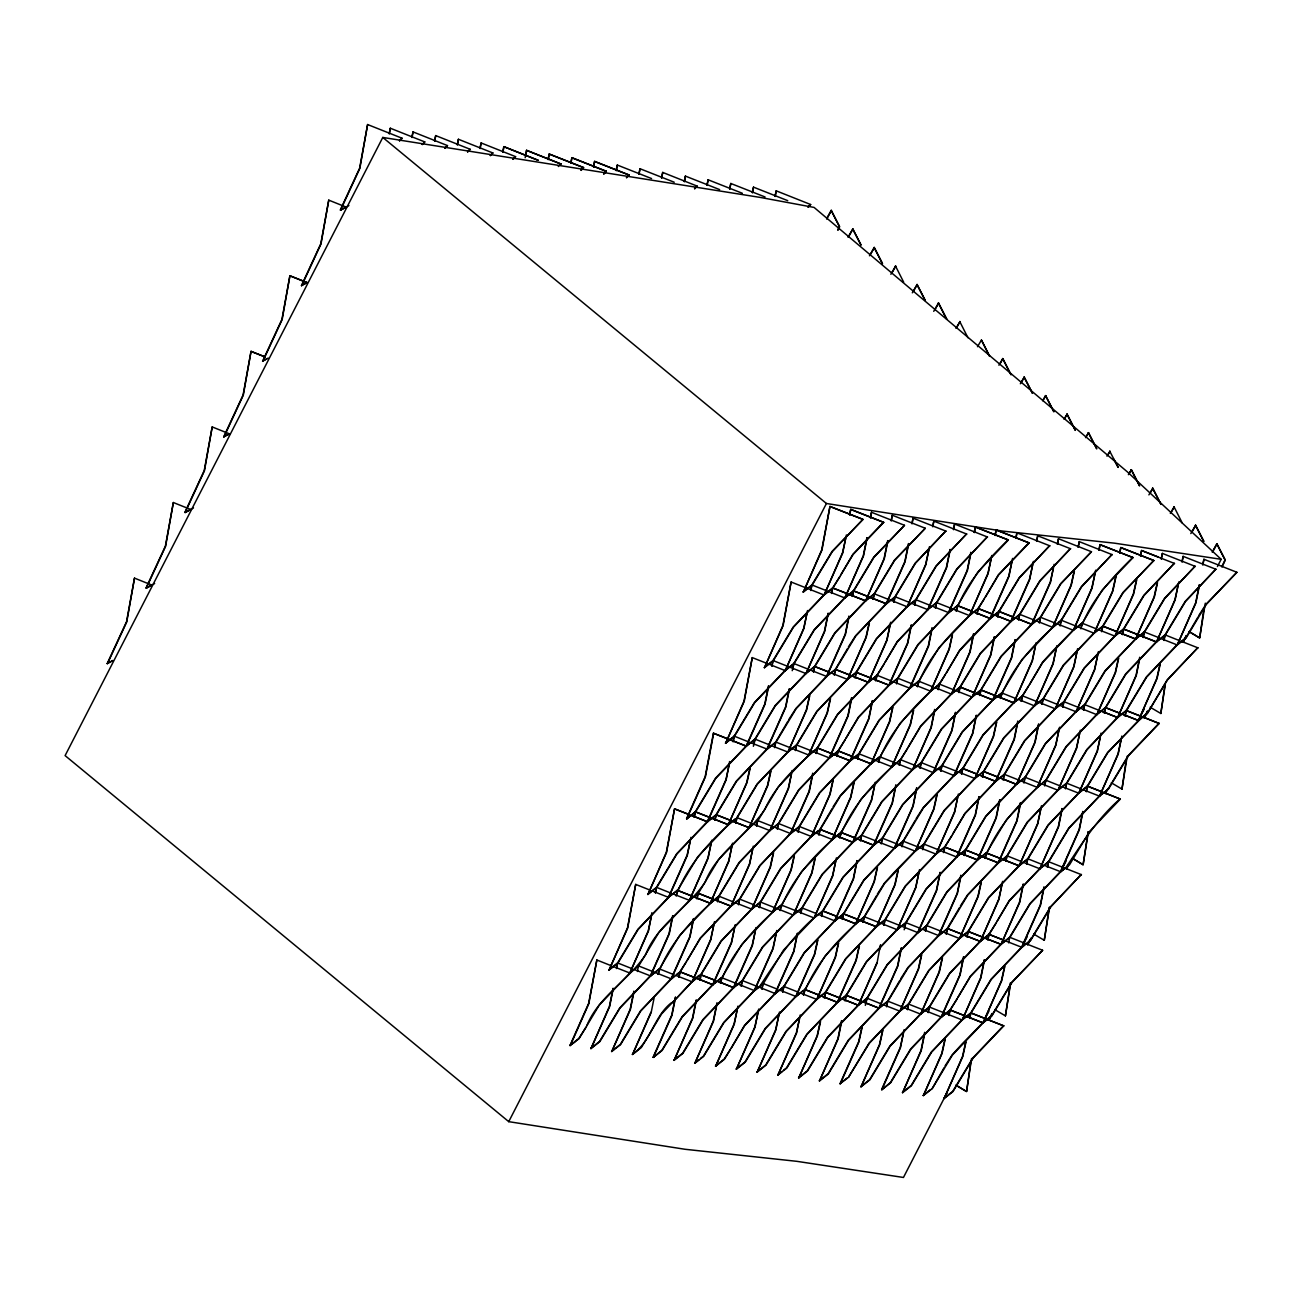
<?xml version="1.0" encoding="UTF-8"?>
<svg xmlns="http://www.w3.org/2000/svg" width="1302" height="1302" viewBox="0 0 1302 1302"><rect width="100%" height="100%" fill="white"/><g stroke="black" fill="none" stroke-linecap="round" stroke-linejoin="round"><path stroke-width="1.5" d="M970.82 1062.009L966.572 1091.483L971.569 1058.477M1126.23 759.619L1121.982 789.093L1127.239 756.136M1165.078 684.022L1160.831 713.496L1165.355 684.071M1203.943 608.425L1199.679 637.899L1205.31 603.168M613.03 988.316L609.385 1006.413L590.994 1048.615L599.783 1041.665L620.012 1008.073L650.626 975.947L659.414 968.997L679.644 935.406L710.241 903.295L719.046 896.346L739.259 862.754L769.873 830.627L778.661 823.678L798.891 790.086L829.504 757.976L838.293 751.026L858.523 717.435L889.12 685.308L897.924 678.358L918.138 644.767L948.751 612.656L957.54 605.707L977.769 572.115L1008.383 539.988L975.377 526.968L974.189 532.388M613.275 988.527L609.629 1006.609L590.994 1048.615M651.879 912.718L648.477 931.011L629.842 973.017L599.229 1005.128L579.016 1038.719L569.983 1045.473L574.621 1042.202M690.971 837.332L687.326 855.414L668.691 897.42L638.094 929.547L617.864 963.122L609.076 970.088L627.466 927.87L635.702 884.4L650.495 890.291M696.131 1000.066L692.485 1018.148L674.094 1060.365L682.883 1053.416L703.113 1019.824L733.726 987.697L742.514 980.748L762.744 947.156L793.341 915.046L802.13 908.096L822.359 874.505L852.973 842.378L861.761 835.428L881.991 801.837L912.604 769.726L921.393 762.76L941.623 729.185L972.22 697.058L981.024 690.109L1001.238 656.517L1031.851 624.407L1040.64 617.441L1060.87 583.866L1091.483 551.739L1060.625 583.67L1040.412 617.246L1031.607 624.211L1000.994 656.322L980.78 689.914L971.992 696.863L941.379 728.99L921.149 762.565L912.36 769.531L881.747 801.641L861.533 835.233L852.729 842.182L822.115 874.309L801.902 907.885L793.113 914.85L762.5 946.961L742.27 980.552L733.482 987.502L702.868 1019.629L682.655 1053.204L673.85 1060.17M729.592 761.524L726.174 779.817L707.556 821.822L676.942 853.949L656.713 887.525L647.924 894.49L666.315 852.273L674.55 808.802L689.116 814.499M716.914 1003.012L713.252 1021.093L694.861 1063.295L703.666 1056.345L723.879 1022.754L754.493 990.643L763.281 983.694L783.511 950.102L814.124 917.975L822.913 911.026L843.143 877.434L873.74 845.323L882.544 838.374L902.758 804.782L933.371 772.656L942.16 765.706L962.39 732.115L993.003 700.004L1001.791 693.038L1022.021 659.463L1052.634 627.336L1061.423 620.387L1081.637 586.795L1112.006 554.489L1081.409 586.6L1061.179 620.191L1058.249 622.502M717.142 1003.207L713.496 1021.289L694.861 1063.295M768.44 685.926L764.795 704.024L746.16 746.03L715.547 778.14L695.333 811.732L686.772 818.893L695.561 811.927L715.791 778.352L746.404 746.225L755.193 739.276L775.422 705.684L806.019 673.573L814.824 666.608L835.038 633.032L865.651 600.906L874.439 593.956L894.669 560.365L925.283 528.254L894.425 560.169L874.212 593.761L865.407 600.71L834.81 632.821L814.58 666.412L805.792 673.362L775.178 705.489L754.948 739.08L746.16 746.03L713.398 733.205L705.163 776.676L686.528 818.681M768.685 686.138L765.023 704.219L746.404 746.225L713.398 733.205M737.925 1006.137L734.279 1024.235L715.644 1066.24L734.035 1024.023L737.209 1009.603M756.006 927.61L752.344 945.691L733.726 987.697L717.093 981.09L712.699 984.572L682.102 1016.683L661.872 1050.275L653.327 1057.419L662.116 1050.47L682.329 1016.878L712.943 984.768L721.731 977.818L741.961 944.227L772.574 912.1L781.363 905.15L801.593 871.559L832.206 839.448L840.994 832.499L861.208 798.907L891.821 766.78L900.626 759.831L920.839 726.239L951.453 694.129L960.241 687.179L980.471 653.588L1011.084 621.461L1019.873 614.511L1040.086 580.92L1070.472 548.614L1039.859 580.725L1019.629 614.316L1010.84 621.266L980.227 653.392L959.997 686.968L951.209 693.933L920.595 726.044L908.389 746.876M807.533 610.54L803.887 628.622L785.252 670.628L754.639 702.755L734.426 736.33L725.621 743.296L744.012 701.078L752.263 657.608L785.252 670.628L794.041 663.678L814.271 630.087L844.884 597.976L853.673 591.01L873.902 557.435L904.499 525.308L873.658 557.223L853.428 590.815L844.64 597.764L814.027 629.891L793.813 663.483L785.008 670.432L754.395 702.543L734.182 736.135L725.393 743.084M776.773 930.539L773.128 948.637L754.493 990.643L721.503 977.607L717.093 981.09L733.726 987.697M779.475 1012.012L775.829 1030.094L757.194 1072.116L775.585 1029.898L778.759 1015.479M812.692 773.274L809.03 791.372L790.412 833.378L759.798 865.488L739.569 899.08L730.78 906.029L700.167 938.156L687.114 960.599M846.381 534.943L842.736 553.024L824.101 595.03L793.488 627.157L773.274 660.732L764.486 667.698L782.86 625.481L791.111 582.01L824.101 595.03L832.889 588.081L853.119 554.489L883.732 522.379L850.727 509.342L849.539 514.762M797.312 933.29L793.667 951.371L775.032 993.377L744.418 1025.504L731.366 1047.947M800.242 1014.958L796.596 1033.039L777.961 1075.045L796.352 1032.844L799.542 1018.408M851.541 697.677L847.895 715.774L829.26 757.78L798.647 789.891L778.433 823.482L769.628 830.432L739.031 862.559L718.802 896.15L715.872 898.461M872.307 700.622L868.662 718.704L850.027 760.71L819.43 792.837L799.2 826.428L790.639 833.573L799.444 826.624L819.658 793.032L850.271 760.905L859.076 753.956L879.289 720.364L909.903 688.253L918.691 681.304L938.921 647.712L969.534 615.586L978.323 608.636L998.536 575.045L1029.15 542.934L996.16 529.898L994.972 535.317M872.552 700.818L868.906 718.899L850.271 760.905L817.526 748.08C797.524 765.185 775.992 784.455 764.827 809.405C747.527 835.379 716.995 851.703 705.196 882.072C687.895 908.031 657.38 924.355 645.58 954.724C628.72 980.292 598.708 996.193 586.779 1025.781M856.928 860.622L853.282 878.704L834.663 920.726L804.05 952.836L783.82 986.428L775.276 993.572L784.064 986.623L804.294 953.031L834.891 920.921L843.696 913.971L863.91 880.38L894.523 848.253L903.311 841.304L923.541 807.712L954.154 775.601L962.943 768.636L983.156 735.06L1013.77 702.934L1022.575 695.984L1042.788 662.392L1073.401 630.282L1082.19 623.316L1102.42 589.741L1133.033 557.614L1100.027 544.594L1098.839 549.997M857.172 860.817L853.526 878.915L834.891 920.921L818.274 914.313C793.764 933.876 776.887 960.258 760.124 985.809M841.548 1020.622L837.902 1038.719L819.511 1080.92L828.316 1073.971L848.53 1040.379L879.143 1008.269L887.931 1001.303L908.161 967.728L938.775 935.601L947.563 928.652L967.793 895.06L998.39 862.949L1007.195 855.984L1027.408 822.408L1058.021 790.281L1066.81 783.332L1087.04 749.74L1117.653 717.614L1126.442 710.664L1146.671 677.089L1177.268 644.962L1186.073 638.013L1206.287 604.421L1236.9 572.294L1206.043 604.226L1198.882 615.358M911.172 625.025L907.51 643.107L888.892 685.112L858.278 717.239L846.072 738.071M911.4 625.22L907.754 643.302L889.12 685.308L856.13 672.288L847.342 679.237L816.728 711.364L796.498 744.956L787.71 751.905L757.097 784.016L736.883 817.607L735.679 823.027M895.792 785.025L892.13 803.106L873.512 845.128L842.899 877.239L822.669 910.83L818.519 914.509M896.02 785.22L892.375 803.318L873.74 845.323L840.994 832.499C815.605 852.973 791.616 879.224 779.931 910.358M880.412 945.024L876.995 963.317L858.376 1005.323L827.763 1037.45L807.533 1071.025L798.744 1077.991L817.135 1035.774L820.309 1021.354M932.183 628.15L928.538 646.248L909.903 688.253L893.53 681.841M916.803 788.166L913.141 806.247L894.523 848.253L878.15 841.841M950.021 549.428L946.359 567.509L927.74 609.515L897.127 641.642L884.921 662.474M950.265 549.623L946.603 567.705L927.984 609.71L897.371 641.837L877.141 675.429L868.353 682.378L837.739 714.489L817.526 748.08L808.721 755.03L778.108 787.157L757.894 820.748L749.106 827.698L718.492 859.808L698.263 893.4L689.474 900.349L658.861 932.476L638.631 966.068L629.842 973.017L613.47 966.605M901.179 947.97L897.534 966.051L878.899 1008.057L848.286 1040.184L828.072 1073.776L819.283 1080.725M901.423 948.165L897.778 966.247L879.143 1008.269L862.526 1001.645L879.143 1008.269M934.641 709.427L930.995 727.509L912.604 769.726L931.223 727.72L934.885 709.623M971.032 552.553L967.386 570.65L948.751 612.656L932.378 606.244M955.652 712.568L952.006 730.65L933.371 772.656L900.382 759.636C874.993 780.923 851.264 806.443 839.562 837.707M940.028 872.373L936.382 890.454L917.747 932.46L887.15 964.587L866.92 998.178L858.132 1005.128L827.519 1037.238L807.289 1070.83L798.5 1077.779M940.272 872.568L936.626 890.649L917.991 932.671L887.378 964.782L867.165 998.374L858.376 1005.323L825.37 992.303L816.582 999.252L785.969 1031.379L765.739 1064.955L756.95 1071.92M973.489 633.83L969.844 651.911L951.453 694.129L970.071 652.123L973.733 634.025M924.648 1032.372L921.002 1050.47L902.611 1092.671L911.4 1085.722L931.63 1052.13L962.243 1020.003L971.032 1013.054L991.261 979.462L1021.875 947.351L1030.663 940.402L1050.877 906.81L1081.246 874.488L1050.649 906.615L1030.419 940.207L1026.269 943.869M924.892 1032.567L921.246 1050.665L902.611 1092.671M994.5 636.971L990.855 655.052L972.22 697.058L955.847 690.646M978.892 796.775L975.231 814.857L956.612 856.862L925.999 888.989L905.769 922.581L896.98 929.53L866.367 961.641L846.154 995.233L837.349 1002.198L806.735 1034.309L786.522 1067.9L783.592 1070.211M979.12 796.97L975.475 815.052L956.84 857.074L926.243 889.185L906.013 922.776L897.224 929.726L866.611 961.852L846.381 995.428L837.593 1002.394L806.98 1034.504L786.766 1068.096L777.961 1075.045M1012.582 558.428L1008.936 576.526L990.301 618.531L959.688 650.642L939.474 684.234L930.67 691.183L900.056 723.31L879.843 756.901L871.054 763.851L840.441 795.961L820.211 829.553L811.423 836.502L780.809 868.629L760.596 902.221L751.791 909.17L721.178 941.281L700.964 974.872L692.176 981.822L661.562 1013.949L641.333 1047.54L632.544 1054.49L650.935 1012.272M963.513 956.775L959.851 974.872L941.232 1016.878L910.619 1048.989L890.389 1082.58L881.845 1089.741L890.633 1082.776L910.863 1049.184L941.46 1017.074L950.265 1010.124L970.478 976.533L1001.092 944.406L1009.88 937.456L1030.11 903.865L1060.723 871.754L1069.512 864.805L1089.741 831.213L1120.338 799.086L1103.722 792.479L1099.327 795.961L1068.714 828.072L1048.501 861.664L1039.712 868.613L1009.099 900.74L996.893 921.572M963.74 956.986L960.095 975.068L941.46 1017.074L908.471 1004.054L899.682 1011.003L869.069 1043.114L848.839 1076.705L869.313 1043.325L899.91 1011.198L908.715 1004.249L928.928 970.657L959.541 938.547L968.33 931.581L988.56 898.006L1019.173 865.879L1027.962 858.929L1048.191 825.338L1078.788 793.211L1087.593 786.262L1107.807 752.67L1138.42 720.559L1147.208 713.61L1167.438 680.018L1197.807 647.696L1167.194 679.823L1147.208 713.61M1033.349 561.374L1029.703 579.455L1011.084 621.461L994.451 614.853L1011.084 621.461M1017.741 721.178L1014.079 739.259L995.46 781.265L964.847 813.392L952.641 834.224M1017.969 721.373L1014.323 739.455L995.704 781.477L965.091 813.587L944.861 847.179L936.073 854.128L905.46 886.255L885.246 919.83L876.441 926.796L845.828 958.907L825.614 992.498L816.826 999.448L786.213 1031.575L765.983 1065.15L757.194 1072.116M1002.589 881.389L998.943 899.47L980.325 941.476L949.711 973.587L929.482 1007.178L920.693 1014.144L890.08 1046.255L869.866 1079.846L861.061 1086.796L879.452 1044.595L882.626 1030.159M1020.426 802.65L1016.781 820.732L998.162 862.738L967.549 894.865L960.371 905.997M1056.833 645.776L1053.172 663.857L1034.553 705.879L1003.94 737.99L983.71 771.581L974.921 778.531L944.308 810.658L924.094 844.233L915.29 851.199L884.693 883.309L864.463 916.901L855.674 923.85L825.061 955.977L804.831 989.553L796.043 996.518L765.43 1028.629L745.216 1062.22L736.411 1069.17L754.802 1026.969L757.992 1012.533M1041.454 805.792L1037.792 823.873L1019.173 865.879L1002.784 859.466L1006.951 855.788L1027.164 822.197L1057.777 790.086L1066.582 783.137L1086.796 749.545L1117.409 717.418L1126.197 710.469L1146.427 676.877L1177.041 644.767L1185.829 637.817L1198.035 616.969M1043.911 887.053L1040.249 905.15L1021.631 947.156L991.017 979.267L970.787 1012.858L961.999 1019.808L931.386 1051.935L911.172 1085.526L902.367 1092.476M1095.682 570.178L1092.036 588.26L1073.401 630.282L1040.412 617.246L1039.208 622.665M1080.302 730.194L1076.656 748.276L1058.021 790.281L1025.032 777.261L1016.227 784.211L985.63 816.321L965.4 849.913L956.612 856.862L965.645 850.108L985.858 816.533L1016.471 784.406L1025.26 777.457L1045.49 743.865L1076.103 711.755L1084.891 704.789L1105.121 671.214L1135.718 639.087L1144.523 632.137L1164.737 598.546L1195.106 566.224L1164.509 598.35L1144.279 631.942L1135.49 638.891L1104.877 671.002L1084.647 704.594L1075.859 711.543L1045.246 743.67L1025.032 777.261L1023.828 782.665M1082.759 811.455L1079.114 829.553L1060.479 871.559L1029.866 903.669L1009.652 937.261L1000.847 944.21L970.25 976.337L958.028 997.169M1199.321 584.663L1195.659 602.761L1177.268 644.962L1195.903 602.956L1199.549 584.858M633.814 991.261L630.152 1009.343L611.761 1051.544L620.566 1044.595L640.779 1011.003L671.393 978.892L680.181 971.943L700.411 938.351L731.024 906.225L739.813 899.275L760.043 865.684L790.639 833.573L809.274 791.567L812.92 773.469M634.041 991.457L630.396 1009.538L611.761 1051.544M672.662 915.664L669.016 933.746L650.382 975.751L619.768 1007.878L599.555 1041.47L590.75 1048.419M672.906 915.859L669.244 933.941L650.626 975.947L634.237 969.534M675.364 997.137L671.702 1015.218L653.083 1057.224M675.592 997.332L671.946 1015.414L653.327 1057.419M693.429 918.594L689.783 936.691L671.148 978.697L640.551 1010.808L620.322 1044.399L615.927 1047.882M693.673 918.789L690.027 936.887L671.393 978.892L638.403 965.872L637.443 971.471M711.755 840.262L708.093 858.343L689.474 900.349L673.101 893.937L677.496 890.47L697.709 856.879L728.323 824.768L737.111 817.802L757.341 784.211L787.954 752.1L796.743 745.151L816.972 711.559L847.586 679.432L856.374 672.483L876.588 638.891L907.201 606.781L915.99 599.831L936.219 566.24L966.589 533.918L935.975 566.044L915.762 599.636L906.957 606.586L876.36 638.696L856.13 672.288L854.942 677.707M696.375 1000.261L692.729 1018.359L674.094 1060.365M714.456 921.735L710.794 939.816L692.176 981.822L675.787 975.41M732.521 843.191L728.876 861.289L710.241 903.295L677.252 890.275L668.463 897.224L637.85 929.335L617.62 962.927L608.831 969.876M735.223 924.664L731.578 942.762L712.943 984.768L696.326 978.16L712.943 984.768M753.305 846.137L749.659 864.219L731.024 906.225L698.018 893.205L696.83 898.624M789.207 688.872L785.562 706.953L766.943 748.959L736.33 781.086L716.1 814.678L707.312 821.627L676.698 853.738L656.468 887.329L647.68 894.279M789.451 689.067L785.806 707.149L767.171 749.155L736.574 781.281L716.344 814.873L707.556 821.822L690.939 815.215L707.556 821.822M758.692 1009.083L755.046 1027.164L736.411 1069.17M792.153 770.54L788.507 788.621L769.873 830.627L736.883 817.607L735.923 823.222M828.072 613.275L824.41 631.356L806.019 673.573L824.654 631.551L828.3 613.47M797.54 933.485L793.894 951.567L775.276 993.572L744.663 1025.699L724.433 1059.275L715.644 1066.24M848.839 616.204L845.193 634.302L826.558 676.308L795.945 708.418L788.784 719.567M849.083 616.399L845.437 634.497L826.803 676.503L796.189 708.63L775.976 742.205L767.171 749.155L750.798 742.742M866.92 537.677L863.275 555.759L844.884 597.976L863.503 555.954L867.165 537.872M851.785 697.872L848.123 715.97L829.504 757.976L796.498 744.956L795.31 750.359M836.405 857.888L832.743 875.969L814.124 917.975L781.119 904.955L780.175 910.57M887.687 540.607L884.042 558.704L865.651 600.906L884.286 558.9L887.931 540.818M890.633 622.275L886.987 640.372L868.353 682.378L835.363 669.358L826.558 676.308L835.591 669.553L855.821 635.962L886.434 603.835L895.223 596.886L915.436 563.294L945.822 530.988L915.208 563.099L894.979 596.69L890.828 600.368M841.792 1020.833L838.146 1038.915L819.511 1080.92M875.253 782.29L871.608 800.372L852.973 842.378L819.983 829.358L832.19 808.526M908.471 543.552L904.825 561.634L886.19 603.64L855.577 635.767L848.399 646.899M908.715 543.748L905.053 561.829L886.434 603.835L853.428 590.815L852.24 596.235M929.482 546.677L925.836 564.775L907.201 606.781L890.584 600.173M880.168 948.881L880.64 945.236M931.939 627.955L928.293 646.036L909.659 688.058L879.045 720.169L858.832 753.76L850.027 760.71L817.282 747.885L816.094 753.305M916.559 787.97L912.914 806.052L894.279 848.058L863.665 880.185L843.452 913.76L834.891 920.921M919.505 869.638L915.843 887.72L897.224 929.726L864.219 916.706C838.846 937.993 815.117 963.513 803.399 994.777M904.125 1029.638L900.463 1047.719L881.845 1089.741M970.787 552.357L967.142 570.455L948.507 612.461L917.91 644.571L897.68 678.163L888.892 685.112L872.503 678.7L868.108 682.183L837.495 714.293L817.282 747.885M955.408 712.373L951.762 730.455L933.127 772.46L902.53 804.587L882.3 838.163L873.512 845.128L840.75 832.287M958.353 794.041L954.708 812.122L936.073 854.128L903.067 841.108L894.523 848.253M991.798 555.498L988.153 573.58L969.534 615.586L936.529 602.566L927.74 609.515L936.773 602.761L956.986 569.169L987.372 536.863L956.758 568.974L936.529 602.566L935.341 607.985M976.191 715.303L972.545 733.384L953.91 775.406L923.297 807.517L916.12 818.649M976.435 715.498L972.773 733.579L954.154 775.601L937.538 768.977L933.371 772.656M960.811 875.302L957.165 893.4L938.53 935.406L907.917 967.516L900.74 978.665M961.055 875.514L957.393 893.595L938.775 935.601L922.386 929.189M994.256 636.776L990.61 654.857L972.22 697.058M1015.039 639.705L1011.394 657.787L992.759 699.809L962.145 731.919L941.932 765.511L937.766 769.189M1015.283 639.9L1011.621 657.982L993.003 700.004L976.386 693.38L993.003 700.004M999.659 799.705L996.014 817.802L977.379 859.808L946.766 891.919L926.552 925.51L917.991 932.671L926.78 925.706L947.01 892.13L977.623 860.004L986.411 853.054L1006.641 819.463L1037.238 787.352L1046.043 780.386L1066.257 746.811L1096.87 714.684L1105.658 707.735L1125.888 674.143L1156.502 642.032L1165.29 635.067L1185.52 601.491L1215.889 569.169L1185.276 601.28L1165.046 634.871L1156.257 641.821L1125.644 673.948L1105.431 707.539L1096.626 714.489L1066.029 746.599L1045.799 780.191L1042.869 782.518M999.903 799.916L996.242 817.998L977.623 860.004L944.617 846.984L935.829 853.933L905.216 886.06L885.002 919.635L876.213 926.601L845.6 958.711L825.37 992.303L824.182 997.706M984.279 959.72L980.634 977.802L962.243 1020.003L980.862 977.997L984.524 959.916M1036.05 642.846L1032.405 660.928L1013.77 702.934L980.78 689.914L979.592 695.317M1020.67 802.846L1017.025 820.927L998.39 862.949L965.4 849.913L964.212 855.333M1054.132 564.303L1050.486 582.401L1031.851 624.407L1015.234 617.783L1031.851 624.407M1038.508 724.107L1034.862 742.205L1016.471 784.406L1035.106 742.4L1038.752 724.319M1023.128 884.123L1019.482 902.205L1001.092 944.406L1019.726 902.4L1023.372 884.318M1059.519 727.248L1055.873 745.33L1037.238 787.352L1004.249 774.316L995.46 781.265L979.088 774.853L995.704 781.477L1004.493 774.511L1024.707 740.936L1055.32 708.809L1064.125 701.859L1084.338 668.268L1114.951 636.157L1123.74 629.192L1143.97 595.616L1174.339 563.294L1143.726 595.405L1123.496 628.996L1114.707 635.946L1084.094 668.072L1063.88 701.664L1055.076 708.613L1024.479 740.724L1004.249 774.316L1003.061 779.735M1044.139 887.248L1040.493 905.346L1021.875 947.351L988.869 934.331L980.081 941.281L949.467 973.391L929.237 1006.983L920.449 1013.933L889.836 1046.059L869.622 1079.651L860.817 1086.6M1077.6 648.721L1073.955 666.803L1055.32 708.809L1038.947 702.396M1061.976 808.526L1058.331 826.607L1039.94 868.808L1048.745 861.859L1068.958 828.267L1099.572 796.157L1108.36 789.207L1128.59 755.616L1159.203 723.489L1142.586 716.881L1107.579 752.475L1087.349 786.066L1078.561 793.016L1047.947 825.142L1027.717 858.734L1018.929 865.684L988.316 897.794L968.102 931.386L959.297 938.335L928.7 970.462L908.471 1004.054L907.282 1009.457M1062.22 808.721L1058.575 826.803L1039.94 868.808L1009.327 900.935L989.113 934.527L980.325 941.476L947.319 928.456L938.775 935.601M1098.383 651.651L1094.722 669.733L1076.103 711.755L1059.714 705.326M1083.004 811.651L1079.342 829.748L1060.723 871.754L1044.334 865.342M1101.069 733.124L1097.423 751.205L1078.788 793.211L1062.416 786.799M1121.852 736.053L1118.206 754.151L1099.572 796.157L1083.199 789.744M1139.689 657.331L1136.044 675.413L1117.653 717.614L1136.272 675.608L1139.934 657.526M1178.782 581.929L1175.12 600.01L1156.502 642.032L1123.496 628.996L1122.308 634.416M1010.417 982.88L1005.421 1015.886L1010.678 982.929M1049.266 907.282L1044.269 940.288L1049.526 907.331M1088.114 831.685L1083.118 864.691L1088.374 831.734M154.645 583.524L146.28 588.13L151.846 585.07L134.497 578.121L126.522 621.754L107.203 663.532L112.997 660.667M193.493 507.926L185.128 512.549L190.71 509.473L173.345 502.523L165.37 546.156L146.052 587.934M264.745 356.732L251.042 351.328L243.083 394.962L223.749 436.74L229.559 433.875L212.193 426.926L204.219 470.559L184.9 512.337M348.903 205.537L340.538 210.159L346.104 207.083L328.755 200.134L320.78 243.767L301.462 285.545L307.256 282.68L289.907 275.731L281.932 319.364L262.613 361.142L268.179 358.083M399.633 140.925L402.09 138.24L367.603 124.536L359.629 168.17L340.31 209.947M389.135 133.634L390.307 128.214L424.794 141.918L422.336 144.603M457.23 144.685L458.402 139.265L492.888 152.969L490.431 155.654M479.933 148.379L481.105 142.943L515.592 156.647L513.134 159.332M502.621 152.057L503.793 146.638L538.296 160.341L503.793 146.638M570.732 163.108L571.903 157.672L606.162 171.197L603.933 174.061M593.419 166.786L594.591 161.367L628.85 174.875L626.636 177.756M616.123 170.464L617.294 165.045L651.553 178.553M684.217 181.515L685.389 176.095L719.648 189.604M706.921 185.209L708.093 179.774L742.352 193.282M729.625 188.888L730.796 183.468L765.055 196.976M251.042 351.328L243.311 395.157L223.993 436.951M289.907 275.731L282.16 319.56L262.841 361.338M389.363 133.829L390.307 128.214M411.823 137.328L413.011 131.893L447.497 145.596L445.04 148.282M412.067 137.524L413.011 131.893M434.526 141.007L435.698 135.587L470.185 149.291L467.727 151.976M434.754 141.202L435.698 135.587M457.458 144.88L458.402 139.265M480.161 148.574L481.105 142.943M502.865 152.253L504.037 146.833M525.324 155.735L526.496 150.316L560.983 164.019L526.496 150.316M525.162 157.737L526.724 150.511M548.028 159.43L549.2 153.994L583.459 167.502L581.229 170.383M548.256 159.625L549.2 153.994M570.96 163.303L571.903 157.672M593.647 166.981L594.591 161.367M616.351 170.676L617.294 165.045M638.826 174.159L639.998 168.723L674.257 182.231M639.054 174.354L639.998 168.723M661.53 177.837L662.702 172.417L697.188 186.121L694.731 188.806M661.758 178.032L662.702 172.417M684.461 181.71L685.389 176.095M707.149 185.405L708.093 179.774M729.852 189.083L730.796 183.468M752.312 192.566L753.5 187.146L787.743 200.654M752.556 192.761L753.5 187.146M775.015 196.26L776.187 190.824L810.674 204.528L808.233 207.213M775.243 196.456L776.187 190.824M611.647 965.889L596.853 959.997L588.602 1003.468L569.983 1045.473M616.432 968.346L617.62 962.927L632.43 968.834M616.676 968.542L617.62 962.927M655.28 892.749L656.468 887.329L671.279 893.237M655.524 892.944L656.468 887.329M674.55 808.802L666.559 852.468L647.924 894.49M651.423 916.38L648.233 930.816L629.842 973.017M657.982 974.221C668.854 944.731 691.313 919.83 714.652 899.812M658.226 974.417L659.414 968.997L656.241 971.113M676.063 895.678C687.44 864.919 710.811 839.985 735.418 818.763M676.291 895.874L677.496 890.47M654.109 997.853L651.179 1012.484L632.544 1054.49M694.129 817.151L695.333 811.732L709.883 817.444M694.373 817.347L695.333 811.732M713.642 733.4L705.407 776.871L686.772 818.893M690.272 840.783L687.082 855.219L668.463 897.224L673.101 893.937M678.765 977.151L679.953 971.748L686.105 962.194M678.993 977.346L680.181 971.943L677.024 974.059M697.075 898.819L698.263 893.4M714.912 820.081L716.1 814.678L730.666 820.374M715.156 820.276L716.1 814.678M732.993 741.554L734.182 736.135L748.976 742.042M733.221 741.749L734.182 736.135M711.038 843.712L707.865 858.148L689.474 900.349M729.12 765.185L725.93 779.621L707.312 821.627M699.532 980.097L700.72 974.677L720.95 941.086L751.563 908.975L760.352 902.009L780.565 868.434L811.179 836.307L818.519 830.513M699.776 980.292C707.572 960.209 673.46 1004.102 671.083 1002.979C653.702 1016.797 650.967 1042.072 632.3 1054.294M717.614 901.554L718.802 896.15L733.596 902.042M717.841 901.749L718.802 896.15M713.74 925.185L710.567 939.621L692.176 981.822M753.37 746.29L754.948 739.08L769.759 744.972M754.004 744.679L754.948 739.08M731.822 846.658L728.632 861.094L710.241 903.295M771.842 665.957L773.03 660.537L793.26 626.946L823.857 594.835L832.662 587.886L839.839 576.753M772.086 666.152L773.03 660.537L764.241 667.487M749.887 768.115L746.713 782.551L728.323 824.768L746.957 782.746L750.131 768.31M720.299 983.026C731.675 952.267 755.046 927.333 779.654 906.111M720.543 983.222L721.503 977.607M738.38 904.499L739.569 899.08L754.379 904.971M738.625 904.695L739.569 899.08M756.462 825.956L757.65 820.553L790.639 833.573M756.706 826.152L757.65 820.553M734.507 928.131L731.333 942.55L712.699 984.572M774.544 747.429L775.732 742.01L787.938 721.178M774.771 747.625L775.732 742.01L767.171 749.155M752.589 849.588L749.415 864.023L731.024 906.225M792.218 670.693L793.813 663.483L808.607 669.374M792.853 669.082L793.813 663.483M770.67 771.061L767.48 785.497L749.106 827.698L767.724 785.692L770.914 771.256M810.69 590.359L811.878 584.94L832.108 551.348L862.949 519.433L832.352 551.56L812.122 585.135L803.334 592.101L821.725 549.883L829.96 506.413L862.721 519.238M810.934 590.555L811.878 584.94L803.09 591.889M829.96 506.413L821.953 550.079L803.334 592.101M806.817 613.991L803.643 628.427L785.252 670.628M741.082 985.956L742.27 980.552L775.276 993.572M741.326 986.167L742.27 980.552M759.164 907.429L760.352 902.009L793.341 915.046L811.976 873.04L815.15 858.604M759.392 907.624L760.352 902.009M777.229 828.902L778.433 823.482L793.227 829.374M777.473 829.097L778.433 823.482M755.29 931.06L752.117 945.496L733.482 987.502M795.555 750.554L796.498 744.956M773.372 852.533L770.182 866.953L751.791 909.17L770.426 867.165L773.6 852.729M813.392 671.832L814.58 666.412L829.146 672.109M813.636 672.027L814.58 666.412M791.437 773.99L788.263 788.426L769.873 830.627M831.473 593.289L832.662 587.886L847.211 593.582M831.701 593.484L832.662 587.886M809.518 695.463L806.345 709.899L787.954 752.1L806.573 710.095L809.763 695.659M849.783 514.957L850.727 509.342M845.682 538.393L842.492 552.829L824.101 595.03M761.849 988.902L763.053 983.482L777.847 989.39M762.093 989.097L763.053 983.482M798.012 831.832L799.2 826.428L832.206 839.448L850.824 797.442L854.014 783.007M798.256 832.027L799.2 826.428M776.057 934.006L772.883 948.426L754.249 990.448L723.652 1022.558L703.422 1056.15L700.492 1058.461M816.321 753.5L817.526 748.08M794.139 855.463L790.965 869.899L772.574 912.1L791.193 870.094L794.383 855.658M834.159 674.762L835.363 669.358L847.569 648.51M834.403 674.957L835.591 669.553M852.484 596.43L853.673 591.01M830.302 698.393L827.112 712.829L808.721 755.03L827.356 713.024L830.53 698.588M870.322 517.691L871.51 512.288L904.499 525.308M870.55 517.887L871.51 512.288M782.632 991.831L783.82 986.428L798.614 992.319M782.876 992.043L783.82 986.428M800.714 913.304L801.902 907.885L816.452 913.597M800.942 913.499L801.902 907.885M818.779 834.761L819.983 829.358L852.973 842.378M819.023 834.973L820.211 829.553M836.861 756.234L838.049 750.815L845.226 739.682M837.105 756.429L838.049 750.815L829.504 757.976M814.922 858.409L811.732 872.828L793.341 915.046M855.186 677.903L856.374 672.483M832.987 779.865L829.813 794.301L811.423 836.502L830.058 794.497L833.231 780.061M873.024 599.164L874.212 593.761L889.006 599.652M873.251 599.359L874.212 593.761M891.089 520.637L892.277 515.218L925.283 528.254M891.333 520.833L892.277 515.218M869.15 622.795L865.96 637.231L847.586 679.432L866.204 637.427L869.394 623.007M803.643 994.972L804.603 989.357L837.593 1002.394L856.228 960.371L859.401 945.952M821.481 916.234L822.669 910.83L837.235 916.527M821.725 916.445L822.669 910.83M839.79 837.902L840.994 832.499M817.607 939.881L814.434 954.301L795.799 996.323L765.202 1028.434L744.972 1062.025L736.183 1068.975M817.851 940.077L814.678 954.496L796.043 996.518L779.67 990.106M857.644 759.164L858.832 753.76L891.821 766.78L910.456 724.775L913.63 710.339M857.872 759.375L858.832 753.76M835.689 861.338L832.515 875.774L814.124 917.975M875.709 680.637L876.913 675.217L884.074 664.085M875.953 680.832L876.913 675.217L872.747 678.895M853.77 782.811L850.58 797.231L832.206 839.448M893.79 602.11L894.979 596.69L909.772 602.582M894.035 602.305L894.979 596.69M911.872 523.567L913.06 518.163L946.049 531.183M912.1 523.762L913.06 518.163M889.917 625.741L886.743 640.177L868.353 682.378M824.426 997.902L825.614 992.498M842.264 919.179L843.452 913.76L858.002 919.472M842.492 919.375L843.452 913.76M860.329 840.636L861.533 835.233L876.327 841.125M820.553 1021.549L817.363 1035.969L798.744 1077.991M860.573 840.848L861.533 835.233M838.39 942.811L835.2 957.247L816.826 999.448L835.445 957.442L838.634 943.006M878.411 762.109C888.957 732.945 910.879 709.541 933.371 688.677M878.655 762.305L879.599 756.69L870.81 763.656L849.978 785.008L840.197 795.766L833.02 806.898M896.492 683.566L897.68 678.163L930.67 691.183L949.304 649.177L952.478 634.741M896.72 683.778L897.68 678.163M874.537 785.741L871.363 800.177L852.729 842.182M914.557 605.039L915.762 599.636L930.556 605.528M914.801 605.235L915.762 599.636M892.619 707.214L889.445 721.633L871.054 763.851L889.673 721.845L892.863 707.409M932.639 526.513L933.827 521.093L966.833 534.113M932.883 526.708L933.827 521.093M928.765 550.144L925.592 564.58L907.201 606.781M844.949 1000.652L846.154 995.233L860.703 1000.945M845.193 1000.847L846.154 995.233M863.031 922.109L864.219 916.706L876.441 895.874M863.275 922.304L864.219 916.706M881.112 843.582L882.3 838.163L915.29 851.199L933.925 809.177L937.098 794.757M881.34 843.777L882.3 838.163M859.157 945.757L855.984 960.176L837.349 1002.198M899.177 765.039L900.382 759.636L907.559 748.504M899.422 765.25L900.382 759.636M877.239 867.213L874.065 881.649L855.674 923.85L874.293 881.845L877.483 867.409M917.259 686.512C927.805 657.347 949.728 633.944 972.22 613.079M917.503 686.707L918.447 681.092L914.297 684.771M935.585 608.18L936.529 602.566M913.402 710.143L910.212 724.579L891.821 766.78M953.422 529.442L954.61 524.039L987.6 537.059M953.65 529.637L954.61 524.039M865.325 1005.388L866.92 998.178L881.714 1004.07M865.96 1003.777L866.92 998.178M883.798 925.055L885.002 919.635L917.991 932.671M884.042 925.25L885.002 919.635M861.859 1027.213L858.685 1041.649L840.05 1083.655L849.083 1076.9M901.879 846.512L903.067 841.108L915.29 820.276M862.103 1027.424L858.913 1041.844L840.295 1083.866M902.123 846.723L903.067 841.108M919.961 767.985L921.149 762.565L935.943 768.473M920.205 768.18L921.149 762.565M898.006 870.159L894.832 884.579L876.441 926.796L895.076 884.774L898.25 870.354M938.042 689.442L939.23 684.038L945.382 674.501M938.27 689.653L939.23 684.038L935.08 687.716M956.107 610.915C966.1 582.824 987.111 560.495 1008.139 539.793M956.352 611.11L957.54 605.707L954.382 607.822M974.433 532.583L975.377 526.968M952.25 634.546L949.06 648.982L930.67 691.183M886.499 1006.527L887.704 1001.108L899.91 980.276M886.743 1006.723L887.704 1001.108L878.899 1008.057M904.19 929.791L905.769 922.581L920.563 928.472M904.825 928.18L905.769 922.581M882.87 1030.354L879.696 1044.79L861.061 1086.796M922.662 849.457L923.85 844.038L944.08 810.462L974.677 778.336L983.482 771.386L1003.696 737.795L1034.309 705.668L1043.097 698.718L1063.327 665.127L1093.94 633.016L1102.729 626.067L1122.959 592.475L1153.8 560.56L1123.187 592.67L1102.973 626.262L1094.168 633.211L1063.571 665.338L1043.341 698.914L1034.553 705.879L1017.936 699.255L1013.542 702.738L982.929 734.865L962.699 768.44L958.549 772.119M922.89 849.653L923.85 844.038L915.062 851.003L894.214 872.34L884.449 883.114L877.271 894.246M940.728 770.914L941.932 765.511L974.921 778.531L993.556 736.525L996.73 722.089M940.972 771.11L941.932 765.511M918.789 873.089L915.615 887.525L897.224 929.726M958.809 692.387L959.997 686.968L974.563 692.68M959.053 692.583L959.997 686.968M936.87 794.562L933.68 808.981L915.29 851.199M976.891 613.844L978.079 608.441L984.231 598.904M977.135 614.056L978.323 608.636L975.149 610.752M995.2 535.513L996.16 529.898M991.099 558.949L987.909 573.385L969.534 615.586M907.51 1009.652L908.471 1004.054M925.348 930.93L926.552 925.51L959.541 938.547L978.176 896.525L981.35 882.105M925.592 931.125L926.552 925.51M903.409 1033.088L900.235 1047.524L881.6 1089.53M943.429 852.387L944.617 846.984L951.795 835.851M943.673 852.582L944.861 847.179M921.49 954.561L918.301 968.997L899.91 1011.198L918.545 969.193L921.718 954.757M961.511 773.86L962.699 768.44L977.265 774.153M961.755 774.055L962.699 768.44M979.82 695.528L981.024 690.109M957.637 797.491L954.464 811.927L936.073 854.128M997.657 616.79L998.862 611.37L1019.075 577.795L1049.689 545.668L1019.32 577.99L999.09 611.582L990.301 618.531L973.684 611.924L990.301 618.531M997.902 616.985L998.862 611.37L990.057 618.336L969.225 639.689L959.46 650.447L946.408 672.906M1015.739 538.247L1016.927 532.843L1049.933 545.863M1015.983 538.458L1016.927 532.843M1011.866 561.894L1008.692 576.314L990.057 618.336M928.049 1012.403L929.237 1006.983L962.243 1020.003M928.293 1012.598L929.237 1006.983M946.131 933.859L947.319 928.456L959.525 907.608M946.375 934.055L947.563 928.652M964.44 855.528L965.645 850.108M942.257 957.491L939.084 971.927L920.693 1014.144L939.328 972.122L942.502 957.702M982.278 776.789L983.482 771.386L998.032 777.082M982.522 776.985L983.482 771.386M1000.359 698.263C1011.231 668.789 1033.69 643.888 1057.029 623.87M1000.603 698.458L1001.791 693.038L998.618 695.17M1018.441 619.719L1019.629 614.316L1052.634 627.336L1071.253 585.33L1074.427 570.894M1018.685 619.931L1019.629 614.316M996.486 721.894L993.312 736.33L974.921 778.531M1036.522 541.193L1037.71 535.773L1070.7 548.809M1036.75 541.388L1037.71 535.773M1032.649 564.824L1029.459 579.26L1010.84 621.266M948.832 1015.332L950.021 1009.929L957.198 998.78M949.06 1015.527L950.021 1009.929L941.46 1017.074M966.898 936.805L968.102 931.386L982.652 937.082M967.142 937.001L968.102 931.386M944.959 1038.963L941.785 1053.399L923.395 1095.6L932.183 1088.651L952.413 1055.059L983.01 1022.949L991.815 1015.999L1012.028 982.408L1042.642 950.281L1011.784 982.213L991.571 1015.788L982.782 1022.754L961.934 1044.106L952.169 1054.864L944.992 1065.996M945.203 1039.159L942.013 1053.595L923.395 1095.6M984.979 858.262C995.851 828.788 1018.31 803.887 1041.649 783.869M985.223 858.457L986.167 852.859L977.379 859.808L961.25 853.591M1003.305 779.931L1004.249 774.316M981.106 881.893L977.932 896.329L959.541 938.547M1021.142 701.192L1022.33 695.789L1028.482 686.235M1021.37 701.387L1022.575 695.984L1019.401 698.1M1039.452 622.861L1040.412 617.246M1057.289 544.122L1058.477 538.719L1091.483 551.739M1057.533 544.334L1058.477 538.719M1035.35 646.297L1032.16 660.732L1013.77 702.934M1053.416 567.77L1050.242 582.189L1031.607 624.211M969.599 1018.278L970.787 1012.858L985.354 1018.555M969.844 1018.473L970.787 1012.858M987.681 939.735L988.869 934.331L996.046 923.183M987.925 939.93L989.113 934.527M965.726 1041.909L962.552 1056.345L944.162 1098.546L952.95 1091.597L973.18 1058.005L1003.793 1025.878L987.404 1019.466M965.97 1042.105L962.796 1056.54L944.162 1098.546M1005.762 861.208L1006.951 855.788L1021.744 861.696M1005.99 861.403L1006.951 855.788M1024.072 782.86L1025.032 777.261M1001.889 884.839L998.699 899.275L980.325 941.476M1041.909 704.138L1043.097 698.718L1057.908 704.626M1042.153 704.333L1043.097 698.718M1059.991 625.595L1061.179 620.191L1075.973 626.083M1060.219 625.79L1061.179 620.191M1078.056 547.068L1079.26 541.648L1112.25 554.685M1078.3 547.263L1079.26 541.648M1056.117 649.242L1052.944 663.662L1034.553 705.879M1074.199 570.699L1071.009 585.135L1052.634 627.336M1008.692 942.876L1009.652 937.261L1042.642 950.281M1026.529 864.137L1027.717 858.734L1042.528 864.626M1026.773 864.333L1027.717 858.734M1004.591 966.312L1001.401 980.748L983.01 1022.949L1001.645 980.943L1004.818 966.507M1044.611 785.611L1045.799 780.191L1060.593 786.099M1044.839 785.806L1045.799 780.191M1062.676 707.067L1063.88 701.664L1096.87 714.684L1115.505 672.678L1118.678 658.242M1062.92 707.263L1063.88 701.664M1040.737 809.242L1037.564 823.678L1019.173 865.879M1080.758 628.54C1090.751 600.434 1111.762 578.121 1132.789 557.419M1081.002 628.736L1081.962 623.121L1073.157 630.07L1052.325 651.423L1042.544 662.197L1029.508 684.657M1058.819 730.699L1055.629 745.135L1037.238 787.352M1099.083 550.193L1100.027 544.594M1076.884 652.172L1073.711 666.608L1055.32 708.809M1094.966 573.645L1091.792 588.065L1073.401 630.282M1047.313 867.083L1048.501 861.664L1081.49 874.684M1047.54 867.278L1048.501 861.664M1065.378 788.54L1066.582 783.137L1081.376 789.028M1065.622 788.735L1066.582 783.137M1083.459 710.013L1084.647 704.594L1099.441 710.501M1083.703 710.208L1084.647 704.594M1101.541 631.47L1102.729 626.067L1117.279 631.763M1101.769 631.665L1102.729 626.067M1079.586 733.644L1076.412 748.08L1058.021 790.281M1119.606 552.943L1120.81 547.524L1153.556 560.348M1119.85 553.138L1120.81 547.524M1097.667 655.101L1094.494 669.537L1076.103 711.755M1115.749 576.574L1112.559 591.01L1094.168 633.211L1112.803 591.206L1115.977 576.77M1086.161 791.486L1087.349 786.066L1101.915 791.762M1086.389 791.681L1087.349 786.066M1104.226 712.943L1105.431 707.539L1119.98 713.236M1104.47 713.138L1105.431 707.539M1122.552 634.611L1123.74 629.192M1100.369 736.574L1097.179 751.01L1078.788 793.211M1140.389 555.873L1141.577 550.469L1157.95 556.882M1140.633 556.068L1141.577 550.469M1118.434 658.047L1115.261 672.483L1096.87 714.684M1136.516 579.504L1133.342 593.94L1114.951 636.157L1133.586 594.135L1136.76 579.715M1125.009 715.888L1126.197 710.469L1140.764 716.165M1125.254 716.084L1126.197 710.469M1143.091 637.345L1144.279 631.942L1158.829 637.638M1143.319 637.541L1144.279 631.942M1121.136 739.52L1117.962 753.956L1099.572 796.157M1161.156 558.818L1162.361 553.399L1195.35 566.435M1161.4 559.014L1162.361 553.399M1157.299 582.45L1154.109 596.886L1135.718 639.087L1154.353 597.081L1157.527 582.645M1163.858 640.291L1165.046 634.871L1179.856 640.779M1164.102 640.486L1165.046 634.871M1181.939 561.748L1183.127 556.345L1216.133 569.365M1182.183 561.943L1183.127 556.345M1159.984 663.922L1156.811 678.358L1138.42 720.559L1157.055 678.554L1160.228 664.118M1178.066 585.379L1174.892 599.815L1156.502 642.032M1202.706 564.694L1203.911 559.274L1236.9 572.294M1202.95 564.889L1203.911 559.274M876.751 963.122L858.376 1005.323M570.227 1045.685L588.846 1003.663L596.853 959.997M609.076 970.088L627.694 928.066L635.702 884.4M725.621 743.296L744.256 701.273L752.263 657.608M764.486 667.698L783.104 625.676L791.111 582.01M107.431 663.727L126.75 621.949L134.497 578.121M146.28 588.13L165.598 546.352L173.345 502.523M185.128 512.549L204.463 470.754L212.193 426.926M301.69 285.756L321.008 243.962L328.755 200.134M340.538 210.159L359.857 168.365L367.603 124.536M837.788 229.998L839.399 226.613L831.197 210.387L826.607 218.752M838.065 230.047L839.66 226.662L831.197 210.387M988.723 1020.312L991.929 1013.558M988.999 1020.361L992.205 1013.607M1027.571 944.715L1029.98 939.653M1027.848 944.764L1031.054 938.01M1066.696 869.166L1068.828 864.056M1105.284 793.52L1106.879 790.151M1105.544 793.569L1107.953 788.507M1144.132 717.923L1147.339 711.169M1144.393 717.972L1147.599 711.217M1182.981 642.325L1186.187 635.571M1183.258 642.374L1186.464 635.62M1221.829 566.728L1225.036 559.974L1216.833 543.748L1212.26 552.097M1222.106 566.777L1225.312 560.023L1216.833 543.748M1217.435 566.533L1221.146 559.307L1127.19 471.715L814.075 207.425L760.124 197.399L382.788 137.442L65.1 755.616L508.74 1121.657L685.031 1149.275L796.873 1161.335L903.458 1177.464L947.124 1092.508M508.74 1121.657L826.428 503.5L1002.735 531.102L1114.561 543.178L1221.146 559.307M985.207 1018.408L988.918 1011.182M1024.218 942.485L1027.001 937.066M1062.302 868.385L1066.029 861.159M1140.34 716.556L1144.051 709.33M840.669 575.126L852.875 554.294L883.488 522.167M985.256 597.309L998.308 574.849L1028.922 542.739M944.145 1067.624L932.183 1088.651M826.868 218.785L831.457 210.436M848.025 237.273L852.875 228.957L861.094 245.183L852.615 228.908M849.213 235.646L852.875 228.957M869.459 255.778L874.309 247.478L882.512 263.704L874.049 247.429M870.631 254.167L874.309 247.478M890.877 274.299L895.727 265.982L892.065 272.671M912.311 292.82L917.161 284.503L925.364 300.746L916.885 284.471M913.483 291.192L917.161 284.503M933.729 311.341L938.579 303.024L946.782 319.267L938.319 302.992M934.917 309.713L938.579 303.024M956.075 328.185L960.013 321.545L956.335 328.234M977.493 346.706L981.431 340.066L989.634 356.309L981.431 340.066M998.927 365.227L1002.849 358.587L1011.052 374.83L1002.589 358.538M1000.099 363.6L1002.849 358.587M1020.345 383.748L1024.283 377.108L1032.486 393.334L1024.023 377.059M1021.533 382.121L1024.283 377.108M1042.69 400.593L1045.701 395.629L1053.904 411.855L1045.441 395.58M1042.951 400.642L1045.701 395.629M1064.108 419.114L1067.135 414.15L1075.338 430.376L1066.859 414.101M1064.385 419.163L1067.135 414.15M1085.543 437.635L1088.553 432.671L1096.756 448.897L1088.293 432.622M1086.714 436.007L1088.553 432.671M1106.96 456.156L1109.988 451.192L1108.148 454.528M1128.395 474.677L1131.405 469.713L1139.608 485.939L1131.145 469.664M1129.566 473.049L1131.405 469.713M1148.901 494.874L1152.823 488.234L1161.026 504.46L1152.563 488.185M1150.073 493.246L1152.823 488.234M1170.319 513.395L1174.258 506.755L1171.507 511.767M1190.825 533.576L1195.675 525.276L1203.878 541.502L1195.415 525.227M1192.014 531.965L1195.675 525.276M1212.52 552.146L1217.11 543.797M574.377 1042.007L578.772 1038.524L585.949 1027.392M715.4 1066.045L724.189 1059.079L730.341 1049.542M1103.966 792.674L1108.116 788.996L1128.346 755.42L1158.959 723.294M1066.338 866.92C1082.287 842.964 1097.716 818.161 1120.111 798.891M943.917 1098.351L952.722 1091.385L972.936 1057.81L1003.549 1025.683M399.405 140.73L402.09 138.24M422.108 144.408L424.794 141.918M444.812 148.086L447.497 145.596M467.499 151.781L470.185 149.291M490.203 155.459L492.888 152.969M512.907 159.137L515.592 156.647M558.298 166.51L560.755 163.824M581.001 170.188L583.459 167.502M603.705 173.866L606.162 171.197M626.392 177.56L628.85 174.875M694.503 188.611L697.188 186.121M807.989 207.018L810.674 204.528M1145.516 714.57L1142.586 716.881L1159.203 723.489M870.045 597.423L886.19 603.64L889.12 601.329M912.588 685.731L909.903 688.253M992.759 699.809L997.397 696.521M674.094 976.37L671.393 978.892M956.84 773.079L954.154 775.601M611.533 1051.349L614.463 1049.038M694.633 1063.099L699.028 1059.633M803.139 990.529L796.043 996.518M982.017 856.521L998.162 862.738L1001.092 860.427M777.733 1074.85L782.128 1071.367M840.05 1083.655L847.374 1077.861M1024.56 944.829L1021.875 947.351M923.151 1095.405L930.474 1089.611M301.462 285.545L307.028 282.485M262.613 361.142L266.78 358.847M223.749 436.74L229.559 433.875M107.203 663.532L112.769 660.472M903.669 282.176L895.467 265.95M967.939 337.739L959.737 321.496M1182.2 522.932L1173.997 506.706M1141.821 550.665L1174.583 563.489M1121.038 547.719L1153.8 560.56M1100.271 544.789L1133.033 557.614M996.388 530.109L1029.15 542.934M975.621 527.164L1008.383 539.988M850.971 509.538L883.732 522.379M1198.052 647.891L1181.663 641.479M830.204 506.608L862.949 519.433M1177.268 644.962L1160.896 638.55M1123.496 628.996L1156.257 641.821M1135.49 638.891L1119.346 632.674M1102.973 626.262L1135.718 639.087M1081.962 623.121L1096.756 629.029M1114.951 636.157L1098.579 629.729M1094.168 633.211L1077.796 626.799M998.862 611.37L1013.412 617.083M999.09 611.582L1013.656 617.278M978.079 608.441L992.645 614.137M978.323 608.636L992.873 614.332M957.312 605.495L971.862 611.208M957.54 605.707L972.106 611.403M927.984 609.71L911.595 603.298M853.428 590.815L867.995 596.511M865.407 600.71L849.278 594.493M832.889 588.081L865.651 600.906M811.878 584.94L844.884 597.976M1126.442 710.664L1140.991 716.377M1138.176 720.364L1121.803 713.952L1138.42 720.559M1105.658 707.735L1120.225 713.431M1117.409 717.418L1101.036 711.006L1117.653 717.614M1022.33 695.789L1037.124 701.68M1001.547 692.843L1016.357 698.751M980.78 689.914L1013.542 702.738M960.241 687.179L974.807 692.876M939.23 684.038L954.024 689.93M918.447 681.092L933.257 687M934.836 687.521L951.453 694.129M876.913 675.217L891.707 681.125M856.13 672.288L870.68 677.984M835.363 669.358L849.913 675.054M868.108 682.183L851.98 675.966M847.586 679.432L814.824 666.608M826.803 676.503L810.43 670.091M773.03 660.537L806.019 673.573M1087.593 786.262L1120.338 799.086M1016.227 784.211L999.855 777.799L1016.471 784.406M983.71 771.581L998.276 777.278M962.943 768.636L977.493 774.348M879.599 756.69L912.604 769.726M838.049 750.815L852.615 756.527M870.81 763.656L854.438 757.243L871.054 763.851M838.293 751.026L852.859 756.722M775.732 742.01L808.721 755.03M787.954 752.1L771.565 745.688M1039.94 868.808L1023.567 862.396M986.167 852.859L1000.733 858.555M1002.556 859.271L1018.929 865.684M986.411 853.054L1000.978 858.75M965.4 849.913L979.95 855.626M944.617 846.984L959.183 852.68M923.85 844.038L956.84 857.074M811.423 836.502L795.05 830.09M748.862 827.502L732.717 821.285M716.344 814.873L749.106 827.698M728.078 824.557L711.706 818.144L728.323 824.768M695.561 811.927L710.127 817.64M674.794 808.998L689.36 814.694M988.869 934.331L1003.435 940.028M1000.847 944.21L984.719 937.993M968.33 931.581L1001.092 944.406M947.319 928.456L961.885 934.152M980.081 941.281L963.936 935.064M876.213 926.601L860.069 920.384M843.696 913.971L876.441 926.796M855.43 923.655L839.058 917.243L855.674 923.85M822.913 911.026L837.479 916.722M772.574 912.1L756.185 905.687M751.791 909.17L735.418 902.758M698.018 893.205L730.78 906.029M677.252 890.275L691.818 895.971M710.013 903.1L693.868 896.883M971.032 1013.054L1003.793 1025.878M668.691 897.42L652.318 891.007M950.021 1009.929L964.57 1015.625M982.782 1022.754L966.393 1016.341L983.01 1022.949M950.265 1010.124L964.815 1015.82M887.704 1001.108L920.693 1014.144M899.91 1011.198L883.537 1004.786M846.381 995.428L860.947 1001.14M825.37 992.303L858.132 1005.128M804.831 989.553L837.593 1002.394M816.826 999.448L800.437 993.035M700.72 974.677L715.286 980.373M700.964 974.872L715.514 980.569M679.953 971.748L694.503 977.444M680.181 971.943L694.747 977.639M659.17 968.802L673.98 974.71M594.835 161.562L629.078 175.07M572.131 157.884L606.39 171.392M549.428 154.189L583.687 167.698M290.134 275.926L307.256 282.68M251.286 351.524L264.99 356.927M1189.279 631.665L1199.679 637.899M1189.019 631.616L1199.419 637.866M1150.171 707.214L1160.831 713.496M1111.322 782.811L1121.982 789.093M1072.734 858.457L1083.118 864.691M1072.457 858.409L1082.857 864.658M1033.609 934.006L1044.269 940.288M994.761 1009.603L1005.421 1015.886M956.173 1085.25L966.572 1091.483M955.912 1085.201L966.296 1091.45M382.788 137.442L826.428 503.5M953.145 609.173L948.751 612.656M1060.723 871.754L1065.117 868.271M758.887 987.16L754.493 990.643M655.02 972.48L650.626 975.947M1109.711 451.143L1118.19 467.418L1113.812 459.264"/></g></svg>
